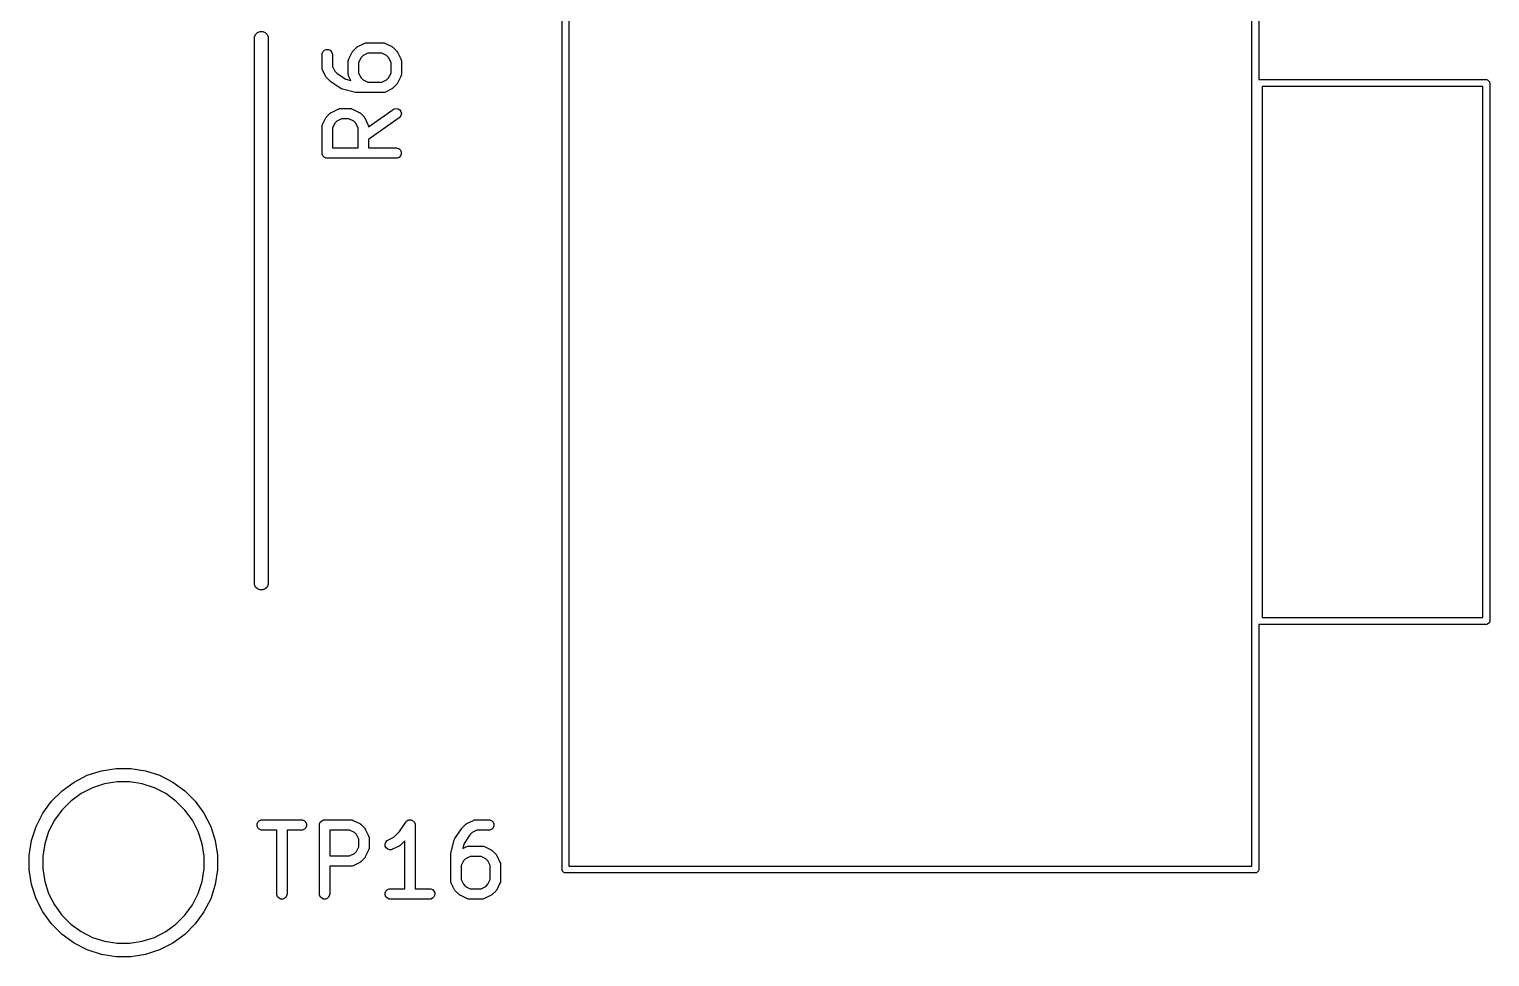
# Model space of a CAD drawing. Header units: inches. Extents: x 1.31 to 5.24, y -7.02 to -1.13.
# Drawn here: x 4.395 to 5.229, y -7.003 to -6.473 of the extents above; entities that cross this region are included whole.
import ezdxf

# ---------------------------------------------------------------- set-up
doc = ezdxf.new("R2010")
doc.units = ezdxf.units.IN
doc.header["$MEASUREMENT"] = 0
doc.layers.add('F.Silkscreen', color=41, linetype='CONTINUOUS', true_color=0xf2eda1)

msp = doc.modelspace()

# ---------------------------------------------------------------- linework, layer by layer
at = {"layer": 'F.Silkscreen', "linetype": 'CONTINUOUS'}
for p, q in [((4.69921, -6.95279), (4.69921, -6.36224)), ((4.70315, -6.36421), (4.70315, -6.95082)), ((5.09291, -6.95082), (5.09291, -6.36421)), ((5.09685, -6.36224), (5.09685, -6.50191)), ((4.52362, -6.47835), (4.5237, -6.47758)), ((4.5237, -6.47758), (4.52429, -6.47616)), ((4.52429, -6.47616), (4.52537, -6.47507)), ((4.52537, -6.47507), (4.52679, -6.47449)), ((4.52679, -6.47449), (4.52833, -6.47449)), ((4.52833, -6.47449), (4.52975, -6.47507)), ((4.52975, -6.47507), (4.53083, -6.47616)), ((4.53083, -6.47616), (4.53142, -6.47758)), ((4.53142, -6.47758), (4.5315, -6.47835)), ((4.52362, -6.78937), (4.52362, -6.47835)), ((4.5315, -6.47835), (4.5315, -6.78937)), ((4.56225, -6.48705), (4.5627, -6.48599)), ((4.5627, -6.48599), (4.56351, -6.48517)), ((4.56351, -6.48517), (4.56457, -6.48473)), ((4.56457, -6.48473), (4.56573, -6.48473)), ((4.56573, -6.48473), (4.56679, -6.48517)), ((4.56679, -6.48517), (4.56761, -6.48599)), ((4.56761, -6.48599), (4.56805, -6.48705)), ((4.57751, -6.49006), (4.57938, -6.48631)), ((4.57938, -6.48631), (4.57954, -6.48606)), ((4.57954, -6.48606), (4.57957, -6.48599)), ((4.57957, -6.48599), (4.57963, -6.48591)), ((4.57963, -6.48591), (4.57969, -6.48582)), ((4.57969, -6.48582), (4.57975, -6.48576)), ((4.57975, -6.48576), (4.57994, -6.48554)), ((4.57994, -6.48554), (4.58181, -6.48366)), ((4.58181, -6.48366), (4.58204, -6.48348)), ((4.58204, -6.48348), (4.58209, -6.48342)), ((4.58209, -6.48342), (4.58218, -6.48336)), ((4.58218, -6.48336), (4.58226, -6.4833)), ((4.58226, -6.4833), (4.58233, -6.48327)), ((4.58233, -6.48327), (4.58258, -6.48311)), ((4.58258, -6.48311), (4.58633, -6.48124)), ((4.58633, -6.48124), (4.58687, -6.48103)), ((4.58687, -6.48103), (4.58697, -6.48102)), ((4.58697, -6.48102), (4.58707, -6.48098)), ((4.58707, -6.48098), (4.58765, -6.48092)), ((4.58765, -6.48092), (4.59702, -6.48092)), ((4.59702, -6.48092), (4.5976, -6.48098)), ((4.5976, -6.48098), (4.5977, -6.48102)), ((4.5977, -6.48102), (4.5978, -6.48103)), ((4.5978, -6.48103), (4.59834, -6.48124)), ((4.59834, -6.48124), (4.60209, -6.48311)), ((4.60209, -6.48311), (4.60234, -6.48327)), ((4.60234, -6.48327), (4.60241, -6.4833)), ((4.60241, -6.4833), (4.60249, -6.48336)), ((4.60249, -6.48336), (4.60258, -6.48342)), ((4.60258, -6.48342), (4.60263, -6.48348)), ((4.60263, -6.48348), (4.60286, -6.48366)), ((4.60286, -6.48366), (4.60473, -6.48554)), ((4.60473, -6.48554), (4.60492, -6.48576)), ((4.60492, -6.48576), (4.60498, -6.48582)), ((4.60498, -6.48582), (4.60503, -6.48591)), ((4.60503, -6.48591), (4.6051, -6.48599)), ((4.6051, -6.48599), (4.60513, -6.48606)), ((4.60513, -6.48606), (4.60529, -6.48631)), ((4.60529, -6.48631), (4.60716, -6.49006)), ((4.5622, -6.48763), (4.56225, -6.48705)), ((4.5622, -6.49513), (4.5622, -6.48763)), ((4.56805, -6.48705), (4.5681, -6.48763)), ((4.5681, -6.48763), (4.5681, -6.49443)), ((4.5681, -6.49443), (4.56945, -6.49713)), ((4.5772, -6.49138), (4.57725, -6.4908)), ((4.5772, -6.49888), (4.5772, -6.49138)), ((4.57725, -6.4908), (4.57729, -6.4907)), ((4.57729, -6.4907), (4.5773, -6.4906)), ((4.5773, -6.4906), (4.57751, -6.49006)), ((4.58445, -6.48938), (4.5831, -6.49207)), ((4.5831, -6.49207), (4.5831, -6.49818)), ((4.58565, -6.48818), (4.58445, -6.48938)), ((4.58834, -6.48683), (4.58565, -6.48818)), ((4.59632, -6.48683), (4.58834, -6.48683)), ((4.59902, -6.48818), (4.59632, -6.48683)), ((4.60022, -6.48938), (4.59902, -6.48818)), ((4.60157, -6.49207), (4.60022, -6.48938)), ((4.60157, -6.49818), (4.60157, -6.49207)), ((4.60716, -6.49006), (4.60737, -6.4906)), ((4.60737, -6.4906), (4.60738, -6.4907)), ((4.60738, -6.4907), (4.60742, -6.4908)), ((4.60742, -6.4908), (4.60747, -6.49138)), ((4.60747, -6.49138), (4.60747, -6.49888)), ((4.56225, -6.4957), (4.5622, -6.49513)), ((4.56229, -6.4958), (4.56225, -6.4957)), ((4.5623, -6.49591), (4.56229, -6.4958)), ((4.56251, -6.49645), (4.5623, -6.49591)), ((4.56438, -6.5002), (4.56251, -6.49645)), ((4.56454, -6.50044), (4.56438, -6.5002)), ((4.56457, -6.50052), (4.56454, -6.50044)), ((4.56464, -6.5006), (4.56457, -6.50052)), ((4.56469, -6.50069), (4.56464, -6.5006)), ((4.56475, -6.50074), (4.56469, -6.50069)), ((4.56494, -6.50096), (4.56475, -6.50074)), ((4.56681, -6.50284), (4.56494, -6.50096)), ((4.56704, -6.50303), (4.56681, -6.50284)), ((4.56681, -6.50284), (4.56681, -6.50284)), ((4.56681, -6.50284), (4.56681, -6.50284)), ((4.56945, -6.49713), (4.57078, -6.49846)), ((4.57078, -6.49846), (4.57574, -6.50176)), ((4.57574, -6.50176), (4.57865, -6.50249)), ((4.57725, -6.49945), (4.5772, -6.49888)), ((4.57729, -6.49955), (4.57725, -6.49945)), ((4.5773, -6.49966), (4.57729, -6.49955)), ((4.57751, -6.5002), (4.5773, -6.49966)), ((4.57865, -6.50249), (4.57751, -6.5002)), ((4.5831, -6.49818), (4.58445, -6.50088)), ((4.58445, -6.50088), (4.58565, -6.50207)), ((4.58565, -6.50207), (4.58834, -6.50342)), ((4.59632, -6.50342), (4.59902, -6.50207)), ((4.59902, -6.50207), (4.60022, -6.50088)), ((4.60022, -6.50088), (4.60157, -6.49818)), ((4.60716, -6.5002), (4.60529, -6.50395)), ((4.60737, -6.49966), (4.60716, -6.5002)), ((4.60738, -6.49955), (4.60737, -6.49966)), ((4.60742, -6.49945), (4.60738, -6.49955)), ((4.60747, -6.49888), (4.60742, -6.49945)), ((5.09685, -6.50191), (5.09688, -6.5019)), ((5.09688, -6.5019), (5.2268, -6.5019)), ((5.2268, -6.5019), (5.22755, -6.50205)), ((5.22755, -6.50205), (5.22862, -6.50311)), ((4.56726, -6.5032), (4.56704, -6.50303)), ((4.56726, -6.50321), (4.56726, -6.5032)), ((4.57289, -6.50696), (4.56726, -6.50321)), ((4.56726, -6.50321), (4.56726, -6.50321)), ((4.5732, -6.50713), (4.57289, -6.50696)), ((4.57326, -6.50717), (4.5732, -6.50713)), ((4.57333, -6.50719), (4.57326, -6.50717)), ((4.5734, -6.50723), (4.57333, -6.50719)), ((4.57347, -6.50724), (4.5734, -6.50723)), ((4.57381, -6.50736), (4.57347, -6.50724)), ((4.58131, -6.50924), (4.57381, -6.50736)), ((4.58141, -6.50925), (4.58131, -6.50924)), ((4.58145, -6.50927), (4.58141, -6.50925)), ((4.58166, -6.50929), (4.58145, -6.50927)), ((4.58188, -6.50932), (4.58166, -6.50929)), ((4.58192, -6.50932), (4.58188, -6.50932)), ((4.58202, -6.50933), (4.58192, -6.50932)), ((4.59702, -6.50933), (4.58202, -6.50933)), ((4.58834, -6.50342), (4.59632, -6.50342)), ((4.5976, -6.50927), (4.59702, -6.50933)), ((4.5977, -6.50923), (4.5976, -6.50927)), ((4.5978, -6.50922), (4.5977, -6.50923)), ((4.59834, -6.50902), (4.5978, -6.50922)), ((4.60209, -6.50714), (4.59834, -6.50902)), ((4.60234, -6.50698), (4.60209, -6.50714)), ((4.60241, -6.50695), (4.60234, -6.50698)), ((4.60249, -6.50689), (4.60241, -6.50695)), ((4.60258, -6.50683), (4.60249, -6.50689)), ((4.60263, -6.50677), (4.60258, -6.50683)), ((4.60286, -6.50659), (4.60263, -6.50677)), ((4.60473, -6.50471), (4.60286, -6.50659)), ((4.60492, -6.50449), (4.60473, -6.50471)), ((4.60498, -6.50444), (4.60492, -6.50449)), ((4.60503, -6.50435), (4.60498, -6.50444)), ((4.6051, -6.50427), (4.60503, -6.50435)), ((4.60513, -6.50419), (4.6051, -6.50427)), ((4.60529, -6.50395), (4.60513, -6.50419)), ((5.09885, -6.50584), (5.09885, -6.80899)), ((5.22483, -6.50584), (5.09885, -6.50584)), ((5.22483, -6.80899), (5.22483, -6.50584)), ((5.22862, -6.50311), (5.22877, -6.50387)), ((5.22877, -6.50387), (5.22877, -6.81095)), ((4.56758, -6.52061), (4.57133, -6.51873)), ((4.57133, -6.51873), (4.57187, -6.51852)), ((4.57187, -6.51852), (4.57198, -6.51852)), ((4.57198, -6.51852), (4.57207, -6.51848)), ((4.57207, -6.51848), (4.57265, -6.51842)), ((4.57265, -6.51842), (4.57827, -6.51842)), ((4.57827, -6.51842), (4.57885, -6.51848)), ((4.57885, -6.51848), (4.57895, -6.51852)), ((4.57895, -6.51852), (4.57905, -6.51852)), ((4.57905, -6.51852), (4.57959, -6.51873)), ((4.57959, -6.51873), (4.58334, -6.52061)), ((4.58872, -6.52883), (4.60283, -6.51895)), ((4.60283, -6.51895), (4.60333, -6.51867)), ((4.60333, -6.51867), (4.60446, -6.51842)), ((4.60446, -6.51842), (4.60559, -6.51862)), ((4.60559, -6.51862), (4.60656, -6.51924)), ((4.60656, -6.51924), (4.60722, -6.52018)), ((4.5623, -6.52809), (4.56251, -6.52755)), ((4.56251, -6.52755), (4.56438, -6.5238)), ((4.56438, -6.5238), (4.56454, -6.52355)), ((4.56454, -6.52355), (4.56457, -6.52348)), ((4.56457, -6.52348), (4.56464, -6.5234)), ((4.56464, -6.5234), (4.56469, -6.52331)), ((4.56469, -6.52331), (4.56475, -6.52326)), ((4.56475, -6.52326), (4.56494, -6.52303)), ((4.56494, -6.52303), (4.56681, -6.52116)), ((4.56681, -6.52116), (4.56704, -6.52097)), ((4.56704, -6.52097), (4.56709, -6.52091)), ((4.56709, -6.52091), (4.56718, -6.52086)), ((4.56718, -6.52086), (4.56726, -6.52079)), ((4.56726, -6.52079), (4.56733, -6.52076)), ((4.56733, -6.52076), (4.56758, -6.52061)), ((4.56945, -6.52687), (4.5681, -6.52957)), ((4.57065, -6.52567), (4.56945, -6.52687)), ((4.57335, -6.52433), (4.57065, -6.52567)), ((4.57758, -6.52433), (4.57335, -6.52433)), ((4.58027, -6.52567), (4.57758, -6.52433)), ((4.58147, -6.52687), (4.58027, -6.52567)), ((4.58282, -6.52957), (4.58147, -6.52687)), ((4.58334, -6.52061), (4.58359, -6.52076)), ((4.58359, -6.52076), (4.58366, -6.52079)), ((4.58366, -6.52079), (4.58374, -6.52086)), ((4.58374, -6.52086), (4.58383, -6.52091)), ((4.58383, -6.52091), (4.58388, -6.52097)), ((4.58388, -6.52097), (4.58411, -6.52116)), ((4.58411, -6.52116), (4.58599, -6.52303)), ((4.58599, -6.52303), (4.58617, -6.52326)), ((4.58617, -6.52326), (4.58623, -6.52331)), ((4.58623, -6.52331), (4.58629, -6.5234)), ((4.58629, -6.5234), (4.58635, -6.52348)), ((4.58635, -6.52348), (4.58638, -6.52355)), ((4.58638, -6.52355), (4.58654, -6.5238)), ((4.58654, -6.5238), (4.58841, -6.52755)), ((4.58841, -6.52755), (4.58862, -6.52809)), ((4.60621, -6.52379), (4.58873, -6.53603)), ((4.60665, -6.52341), (4.60621, -6.52379)), ((4.60727, -6.52244), (4.60665, -6.52341)), ((4.60722, -6.52018), (4.60747, -6.52131)), ((4.60747, -6.52131), (4.60727, -6.52244)), ((4.5622, -6.52887), (4.56225, -6.5283)), ((4.5622, -6.54387), (4.5622, -6.52887)), ((4.56225, -6.5283), (4.56229, -6.5282)), ((4.56229, -6.5282), (4.5623, -6.52809)), ((4.5681, -6.52957), (4.5681, -6.54092)), ((4.58282, -6.54092), (4.58282, -6.52957)), ((4.58862, -6.52809), (4.58863, -6.5282)), ((4.58863, -6.5282), (4.58867, -6.5283)), ((4.58867, -6.5283), (4.58872, -6.52883)), ((4.58873, -6.53603), (4.58873, -6.54092)), ((4.56225, -6.54445), (4.5622, -6.54387)), ((4.5627, -6.54551), (4.56225, -6.54445)), ((4.5681, -6.54092), (4.58282, -6.54092)), ((4.58873, -6.54092), (4.60452, -6.54092)), ((4.60452, -6.54092), (4.6051, -6.54097)), ((4.6051, -6.54097), (4.60616, -6.54141)), ((4.60616, -6.54141), (4.60698, -6.54223)), ((4.60698, -6.54223), (4.60742, -6.54329)), ((4.60742, -6.54445), (4.60698, -6.54551)), ((4.60742, -6.54329), (4.60742, -6.54445)), ((4.56351, -6.54632), (4.5627, -6.54551)), ((4.56457, -6.54677), (4.56351, -6.54632)), ((4.56515, -6.54682), (4.56457, -6.54677)), ((4.60452, -6.54682), (4.56515, -6.54682)), ((4.6051, -6.54677), (4.60452, -6.54682)), ((4.60616, -6.54632), (4.6051, -6.54677)), ((4.60698, -6.54551), (4.60616, -6.54632)), ((4.5237, -6.79014), (4.52362, -6.78937)), ((4.52429, -6.79156), (4.5237, -6.79014)), ((4.52537, -6.79264), (4.52429, -6.79156)), ((4.52679, -6.79323), (4.52537, -6.79264)), ((4.52833, -6.79323), (4.52679, -6.79323)), ((4.52975, -6.79264), (4.52833, -6.79323)), ((4.53083, -6.79156), (4.52975, -6.79264)), ((4.53142, -6.79014), (4.53083, -6.79156)), ((4.5315, -6.78937), (4.53142, -6.79014)), ((5.09885, -6.80899), (5.22483, -6.80899)), ((5.22877, -6.81095), (5.22862, -6.81171)), ((5.09688, -6.81292), (5.09685, -6.81292)), ((5.09685, -6.81292), (5.09685, -6.95279)), ((5.2268, -6.81292), (5.09688, -6.81292)), ((5.22755, -6.81277), (5.2268, -6.81292)), ((5.22862, -6.81171), (5.22755, -6.81277)), ((4.41379, -6.9078), (4.42064, -6.90283)), ((4.42064, -6.90283), (4.42818, -6.89899)), ((4.42818, -6.89899), (4.43623, -6.89637)), ((4.43623, -6.89637), (4.44459, -6.89505)), ((4.44519, -6.90276), (4.43803, -6.90389)), ((4.44459, -6.89505), (4.45305, -6.89505)), ((4.45244, -6.90276), (4.44519, -6.90276)), ((4.45961, -6.90389), (4.45244, -6.90276)), ((4.45305, -6.89505), (4.46141, -6.89637)), ((4.46141, -6.89637), (4.46946, -6.89899)), ((4.46946, -6.89899), (4.477, -6.90283)), ((4.477, -6.90283), (4.48385, -6.9078)), ((4.4078, -6.91379), (4.41379, -6.9078)), ((4.42468, -6.90942), (4.41881, -6.91368)), ((4.43114, -6.90613), (4.42468, -6.90942)), ((4.43803, -6.90389), (4.43114, -6.90613)), ((4.4665, -6.90613), (4.45961, -6.90389)), ((4.47296, -6.90942), (4.4665, -6.90613)), ((4.47883, -6.91368), (4.47296, -6.90942)), ((4.48385, -6.9078), (4.48983, -6.91379)), ((4.40283, -6.92064), (4.4078, -6.91379)), ((4.41368, -6.91881), (4.40942, -6.92468)), ((4.41881, -6.91368), (4.41368, -6.91881)), ((4.48395, -6.91881), (4.47883, -6.91368)), ((4.48822, -6.92468), (4.48395, -6.91881)), ((4.48983, -6.91379), (4.49481, -6.92064)), ((4.39637, -6.93623), (4.39899, -6.92818)), ((4.39899, -6.92818), (4.40283, -6.92064)), ((4.40942, -6.92468), (4.40613, -6.93114)), ((4.49151, -6.93114), (4.48822, -6.92468)), ((4.49481, -6.92064), (4.49865, -6.92818)), ((4.49865, -6.92818), (4.50127, -6.93623)), ((4.52513, -6.92678), (4.52557, -6.92571)), ((4.52513, -6.92793), (4.52513, -6.92678)), ((4.52557, -6.929), (4.52513, -6.92793)), ((4.52557, -6.92571), (4.52639, -6.9249)), ((4.52639, -6.9249), (4.52745, -6.92446)), ((4.52745, -6.92446), (4.52803, -6.9244)), ((4.52803, -6.9244), (4.55052, -6.9244)), ((4.55052, -6.9244), (4.5511, -6.92446)), ((4.5511, -6.92446), (4.55217, -6.9249)), ((4.55217, -6.9249), (4.55298, -6.92571)), ((4.55298, -6.92571), (4.55342, -6.92678)), ((4.55342, -6.92793), (4.55298, -6.929)), ((4.55342, -6.92678), (4.55342, -6.92793)), ((4.5607, -6.92736), (4.56075, -6.92678)), ((4.5607, -6.96673), (4.5607, -6.92736)), ((4.56075, -6.92678), (4.56119, -6.92571)), ((4.56119, -6.92571), (4.56201, -6.9249)), ((4.56201, -6.9249), (4.56307, -6.92446)), ((4.56307, -6.92446), (4.56365, -6.9244)), ((4.56365, -6.9244), (4.57865, -6.9244)), ((4.57865, -6.9244), (4.57922, -6.92446)), ((4.57922, -6.92446), (4.57932, -6.9245)), ((4.57932, -6.9245), (4.57943, -6.92451)), ((4.57943, -6.92451), (4.57997, -6.92471)), ((4.57997, -6.92471), (4.58372, -6.92659)), ((4.58372, -6.92659), (4.58396, -6.92674)), ((4.58396, -6.92674), (4.58404, -6.92677)), ((4.58404, -6.92677), (4.58412, -6.92684)), ((4.58412, -6.92684), (4.58421, -6.9269)), ((4.58421, -6.9269), (4.58426, -6.92696)), ((4.58426, -6.92696), (4.58448, -6.92714)), ((4.58448, -6.92714), (4.58636, -6.92902)), ((4.60635, -6.9311), (4.60994, -6.92572)), ((4.60994, -6.92571), (4.6103, -6.92527)), ((4.60994, -6.92572), (4.60994, -6.92571)), ((4.60994, -6.92571), (4.60994, -6.92571)), ((4.60994, -6.92572), (4.60994, -6.92572)), ((4.6103, -6.92527), (4.61055, -6.92511)), ((4.61055, -6.92511), (4.61075, -6.9249)), ((4.61075, -6.9249), (4.61102, -6.92479)), ((4.61102, -6.92479), (4.61126, -6.92463)), ((4.61126, -6.92463), (4.61155, -6.92457)), ((4.61155, -6.92457), (4.61182, -6.92446)), ((4.61182, -6.92446), (4.61211, -6.92446)), ((4.61211, -6.92446), (4.61239, -6.9244)), ((4.61239, -6.9244), (4.61268, -6.92446)), ((4.61268, -6.92446), (4.61297, -6.92446)), ((4.61297, -6.92446), (4.61324, -6.92457)), ((4.61324, -6.92457), (4.61352, -6.92463)), ((4.61352, -6.92463), (4.61376, -6.92479)), ((4.61376, -6.92479), (4.61403, -6.9249)), ((4.61403, -6.9249), (4.61424, -6.9251)), ((4.61424, -6.9251), (4.61448, -6.92526)), ((4.61448, -6.92526), (4.61464, -6.92551)), ((4.61464, -6.92551), (4.61485, -6.92571)), ((4.61485, -6.92571), (4.61496, -6.92598)), ((4.61496, -6.92598), (4.61512, -6.92622)), ((4.61512, -6.92622), (4.61518, -6.92651)), ((4.61518, -6.92651), (4.61529, -6.92678)), ((4.61529, -6.92678), (4.61534, -6.92735)), ((4.61534, -6.92735), (4.61534, -6.92735)), ((4.61534, -6.92735), (4.61534, -6.92735)), ((4.61534, -6.92735), (4.61534, -6.92736)), ((4.61534, -6.92736), (4.61534, -6.96377)), ((4.64218, -6.92902), (4.64405, -6.92714)), ((4.64405, -6.92714), (4.64428, -6.92696)), ((4.64428, -6.92696), (4.64433, -6.9269)), ((4.64433, -6.9269), (4.64442, -6.92684)), ((4.64442, -6.92684), (4.6445, -6.92677)), ((4.6445, -6.92677), (4.64457, -6.92674)), ((4.64457, -6.92674), (4.64482, -6.92659)), ((4.64482, -6.92659), (4.64857, -6.92471)), ((4.64857, -6.92471), (4.64911, -6.92451)), ((4.64911, -6.92451), (4.64921, -6.9245)), ((4.64921, -6.9245), (4.64931, -6.92446)), ((4.64931, -6.92446), (4.64989, -6.9244)), ((4.64989, -6.9244), (4.65739, -6.9244)), ((4.65739, -6.9244), (4.65796, -6.92446)), ((4.65796, -6.92446), (4.65903, -6.9249)), ((4.65903, -6.9249), (4.65984, -6.92571)), ((4.65984, -6.92571), (4.66028, -6.92678)), ((4.66028, -6.92793), (4.65984, -6.929)), ((4.66028, -6.92678), (4.66028, -6.92793)), ((4.39505, -6.94459), (4.39637, -6.93623)), ((4.40613, -6.93114), (4.40389, -6.93803)), ((4.49375, -6.93803), (4.49151, -6.93114)), ((4.50127, -6.93623), (4.50259, -6.94459)), ((4.52639, -6.92981), (4.52557, -6.929)), ((4.52745, -6.93025), (4.52639, -6.92981)), ((4.52803, -6.93031), (4.52745, -6.93025)), ((4.53632, -6.93031), (4.52803, -6.93031)), ((4.53632, -6.96673), (4.53632, -6.93031)), ((4.55052, -6.93031), (4.54223, -6.93031)), ((4.54223, -6.93031), (4.54223, -6.96673)), ((4.5511, -6.93025), (4.55052, -6.93031)), ((4.55217, -6.92981), (4.5511, -6.93025)), ((4.55298, -6.929), (4.55217, -6.92981)), ((4.57795, -6.93031), (4.5666, -6.93031)), ((4.5666, -6.93031), (4.5666, -6.94502)), ((4.58065, -6.93166), (4.57795, -6.93031)), ((4.58184, -6.93285), (4.58065, -6.93166)), ((4.58319, -6.93555), (4.58184, -6.93285)), ((4.58319, -6.93978), (4.58319, -6.93555)), ((4.58636, -6.92902), (4.58654, -6.92924)), ((4.58654, -6.92924), (4.5866, -6.92929)), ((4.5866, -6.92929), (4.58666, -6.92938)), ((4.58666, -6.92938), (4.58673, -6.92946)), ((4.58673, -6.92946), (4.58676, -6.92954)), ((4.58676, -6.92954), (4.58691, -6.92978)), ((4.58691, -6.92978), (4.58879, -6.93353)), ((4.58879, -6.93353), (4.58899, -6.93407)), ((4.58899, -6.93407), (4.589, -6.93418)), ((4.589, -6.93418), (4.58904, -6.93428)), ((4.58904, -6.93428), (4.5891, -6.93485)), ((4.5891, -6.93485), (4.5891, -6.94048)), ((4.59858, -6.93714), (4.59933, -6.93627)), ((4.59933, -6.93627), (4.59982, -6.93596)), ((4.59982, -6.93596), (4.60314, -6.9343)), ((4.60314, -6.9343), (4.60635, -6.9311)), ((4.60944, -6.93636), (4.60698, -6.93882)), ((4.60944, -6.96377), (4.60944, -6.93636)), ((4.63577, -6.94351), (4.63765, -6.93601)), ((4.63765, -6.93601), (4.63777, -6.93567)), ((4.63777, -6.93567), (4.63778, -6.9356)), ((4.63778, -6.9356), (4.63782, -6.93554)), ((4.63782, -6.93554), (4.63784, -6.93547)), ((4.63784, -6.93547), (4.63789, -6.93541)), ((4.63789, -6.93541), (4.63806, -6.93509)), ((4.63806, -6.93509), (4.64181, -6.92947)), ((4.64181, -6.92946), (4.64198, -6.92925)), ((4.64181, -6.92947), (4.64181, -6.92946)), ((4.64181, -6.92946), (4.64181, -6.92946)), ((4.64198, -6.92925), (4.64217, -6.92902)), ((4.64217, -6.92902), (4.64217, -6.92902)), ((4.64217, -6.92902), (4.64218, -6.92902)), ((4.64656, -6.93299), (4.64325, -6.93794)), ((4.64789, -6.93166), (4.64656, -6.93299)), ((4.65058, -6.93031), (4.64789, -6.93166)), ((4.65739, -6.93031), (4.65058, -6.93031)), ((4.65796, -6.93025), (4.65739, -6.93031)), ((4.65903, -6.92981), (4.65796, -6.93025)), ((4.65984, -6.929), (4.65903, -6.92981)), ((4.39505, -6.94519), (4.39505, -6.94459)), ((4.40389, -6.93803), (4.40276, -6.94519)), ((4.49488, -6.94519), (4.49375, -6.93803)), ((4.50259, -6.94459), (4.50259, -6.95305)), ((4.57795, -6.94502), (4.58065, -6.94368)), ((4.58065, -6.94368), (4.58184, -6.94248)), ((4.58184, -6.94248), (4.58319, -6.93978)), ((4.58879, -6.9418), (4.58691, -6.94555)), ((4.58899, -6.94126), (4.58879, -6.9418)), ((4.589, -6.94115), (4.58899, -6.94126)), ((4.58904, -6.94105), (4.589, -6.94115)), ((4.5891, -6.94048), (4.58904, -6.94105)), ((4.59821, -6.93823), (4.59858, -6.93714)), ((4.5983, -6.93938), (4.59821, -6.93823)), ((4.59881, -6.94041), (4.5983, -6.93938)), ((4.59968, -6.94117), (4.59881, -6.94041)), ((4.60077, -6.94153), (4.59968, -6.94117)), ((4.60192, -6.94145), (4.60077, -6.94153)), ((4.60246, -6.94124), (4.60192, -6.94145)), ((4.60621, -6.93937), (4.60246, -6.94124)), ((4.60646, -6.93921), (4.60621, -6.93937)), ((4.60653, -6.93918), (4.60646, -6.93921)), ((4.60661, -6.93912), (4.60653, -6.93918)), ((4.6067, -6.93906), (4.60661, -6.93912)), ((4.60675, -6.939), (4.6067, -6.93906)), ((4.60698, -6.93882), (4.60675, -6.939)), ((4.63569, -6.94408), (4.63572, -6.94387)), ((4.6357, -6.94413), (4.63569, -6.94408)), ((4.63569, -6.94423), (4.6357, -6.94413)), ((4.63569, -6.95923), (4.63569, -6.94423)), ((4.63572, -6.94387), (4.63574, -6.94365)), ((4.63574, -6.94365), (4.63576, -6.94361)), ((4.63576, -6.94361), (4.63577, -6.94351)), ((4.64325, -6.93794), (4.64252, -6.94086)), ((4.64252, -6.94086), (4.64482, -6.93971)), ((4.64482, -6.93971), (4.64536, -6.93951)), ((4.64536, -6.93951), (4.64546, -6.9395)), ((4.64546, -6.9395), (4.64556, -6.93946)), ((4.64556, -6.93946), (4.64614, -6.9394)), ((4.64614, -6.9394), (4.65364, -6.9394)), ((4.65364, -6.9394), (4.65421, -6.93946)), ((4.65421, -6.93946), (4.65431, -6.9395)), ((4.65431, -6.9395), (4.65442, -6.93951)), ((4.65442, -6.93951), (4.65496, -6.93971)), ((4.65496, -6.93971), (4.65871, -6.94159)), ((4.65871, -6.94159), (4.65896, -6.94174)), ((4.65896, -6.94174), (4.65903, -6.94177)), ((4.65903, -6.94177), (4.65911, -6.94184)), ((4.65911, -6.94184), (4.6592, -6.9419)), ((4.6592, -6.9419), (4.65925, -6.94195)), ((4.65925, -6.94195), (4.65947, -6.94214)), ((4.65947, -6.94214), (4.66135, -6.94401)), ((4.66135, -6.94401), (4.66153, -6.94424)), ((4.66153, -6.94424), (4.66159, -6.94429)), ((4.66159, -6.94429), (4.66165, -6.94438)), ((4.66165, -6.94438), (4.66172, -6.94446)), ((4.66172, -6.94446), (4.66175, -6.94453)), ((4.66175, -6.94453), (4.6619, -6.94478)), ((4.6619, -6.94478), (4.66378, -6.94853)), ((4.39505, -6.95305), (4.39505, -6.94519)), ((4.39637, -6.96141), (4.39505, -6.95305)), ((4.40276, -6.94519), (4.40276, -6.95244)), ((4.40276, -6.95244), (4.40389, -6.95961)), ((4.49375, -6.95961), (4.49488, -6.95244)), ((4.49488, -6.95244), (4.49488, -6.94519)), ((4.50259, -6.95305), (4.50127, -6.96141)), ((4.5666, -6.94502), (4.57795, -6.94502)), ((4.57865, -6.95093), (4.5666, -6.95093)), ((4.5666, -6.95093), (4.5666, -6.96673)), ((4.57922, -6.95087), (4.57865, -6.95093)), ((4.57932, -6.95083), (4.57922, -6.95087)), ((4.57943, -6.95083), (4.57932, -6.95083)), ((4.57997, -6.95062), (4.57943, -6.95083)), ((4.58372, -6.94874), (4.57997, -6.95062)), ((4.58396, -6.94859), (4.58372, -6.94874)), ((4.58404, -6.94856), (4.58396, -6.94859)), ((4.58412, -6.94849), (4.58404, -6.94856)), ((4.58421, -6.94844), (4.58412, -6.94849)), ((4.58426, -6.94838), (4.58421, -6.94844)), ((4.58448, -6.94819), (4.58426, -6.94838)), ((4.58636, -6.94632), (4.58448, -6.94819)), ((4.58654, -6.94609), (4.58636, -6.94632)), ((4.5866, -6.94604), (4.58654, -6.94609)), ((4.58666, -6.94595), (4.5866, -6.94604)), ((4.58673, -6.94587), (4.58666, -6.94595)), ((4.58676, -6.9458), (4.58673, -6.94587)), ((4.58691, -6.94555), (4.58676, -6.9458)), ((4.64294, -6.94785), (4.64159, -6.95055)), ((4.64159, -6.95055), (4.64159, -6.95853)), ((4.64414, -6.94665), (4.64294, -6.94785)), ((4.64684, -6.94531), (4.64414, -6.94665)), ((4.65294, -6.94531), (4.64684, -6.94531)), ((4.65564, -6.94665), (4.65294, -6.94531)), ((4.65683, -6.94785), (4.65564, -6.94665)), ((4.65818, -6.95055), (4.65683, -6.94785)), ((4.65818, -6.95853), (4.65818, -6.95055)), ((4.66378, -6.94853), (4.66398, -6.94907)), ((4.66398, -6.94907), (4.66399, -6.94918)), ((4.66399, -6.94918), (4.66403, -6.94928)), ((4.66403, -6.94928), (4.66409, -6.94985)), ((4.66409, -6.94985), (4.66409, -6.95923)), ((4.69936, -6.95354), (4.69921, -6.95279)), ((4.70315, -6.95082), (5.09291, -6.95082)), ((5.09685, -6.95279), (5.0967, -6.95354)), ((4.39899, -6.96946), (4.39637, -6.96141)), ((4.40389, -6.95961), (4.40613, -6.9665)), ((4.49151, -6.9665), (4.49375, -6.95961)), ((4.50127, -6.96141), (4.49865, -6.96946)), ((4.63574, -6.9598), (4.63569, -6.95923)), ((4.63578, -6.9599), (4.63574, -6.9598)), ((4.63579, -6.96001), (4.63578, -6.9599)), ((4.636, -6.96055), (4.63579, -6.96001)), ((4.63787, -6.9643), (4.636, -6.96055)), ((4.64159, -6.95853), (4.64294, -6.96123)), ((4.64294, -6.96123), (4.64414, -6.96242)), ((4.65564, -6.96242), (4.65683, -6.96123)), ((4.65683, -6.96123), (4.65818, -6.95853)), ((4.66378, -6.96055), (4.6619, -6.9643)), ((4.66398, -6.96001), (4.66378, -6.96055)), ((4.66399, -6.9599), (4.66398, -6.96001)), ((4.66403, -6.9598), (4.66399, -6.9599)), ((4.66409, -6.95923), (4.66403, -6.9598)), ((4.70043, -6.95461), (4.69936, -6.95354)), ((4.70118, -6.95476), (4.70043, -6.95461)), ((5.09488, -6.95476), (4.70118, -6.95476)), ((5.09563, -6.95461), (5.09488, -6.95476)), ((5.0967, -6.95354), (5.09563, -6.95461)), ((4.40283, -6.977), (4.39899, -6.96946)), ((4.40613, -6.9665), (4.40942, -6.97296)), ((4.48822, -6.97296), (4.49151, -6.9665)), ((4.49865, -6.96946), (4.49481, -6.977)), ((4.53638, -6.9673), (4.53632, -6.96673)), ((4.53682, -6.96837), (4.53638, -6.9673)), ((4.53764, -6.96918), (4.53682, -6.96837)), ((4.5387, -6.96962), (4.53764, -6.96918)), ((4.53985, -6.96962), (4.5387, -6.96962)), ((4.54092, -6.96918), (4.53985, -6.96962)), ((4.54173, -6.96837), (4.54092, -6.96918)), ((4.54217, -6.9673), (4.54173, -6.96837)), ((4.54223, -6.96673), (4.54217, -6.9673)), ((4.56075, -6.9673), (4.5607, -6.96673)), ((4.56119, -6.96837), (4.56075, -6.9673)), ((4.56201, -6.96918), (4.56119, -6.96837)), ((4.56307, -6.96962), (4.56201, -6.96918)), ((4.56422, -6.96962), (4.56307, -6.96962)), ((4.56529, -6.96918), (4.56422, -6.96962)), ((4.5661, -6.96837), (4.56529, -6.96918)), ((4.56654, -6.9673), (4.5661, -6.96837)), ((4.5666, -6.96673), (4.56654, -6.9673)), ((4.59825, -6.96615), (4.59869, -6.96508)), ((4.59825, -6.9673), (4.59825, -6.96615)), ((4.59869, -6.96837), (4.59825, -6.9673)), ((4.59869, -6.96508), (4.5995, -6.96427)), ((4.5995, -6.96918), (4.59869, -6.96837)), ((4.5995, -6.96427), (4.60057, -6.96383)), ((4.60057, -6.96962), (4.5995, -6.96918)), ((4.60057, -6.96383), (4.60114, -6.96377)), ((4.60114, -6.96968), (4.60057, -6.96962)), ((4.60114, -6.96377), (4.60944, -6.96377)), ((4.62364, -6.96968), (4.60114, -6.96968)), ((4.61534, -6.96377), (4.62364, -6.96377)), ((4.62364, -6.96377), (4.62422, -6.96383)), ((4.62422, -6.96962), (4.62364, -6.96968)), ((4.62422, -6.96383), (4.62528, -6.96427)), ((4.62528, -6.96918), (4.62422, -6.96962)), ((4.62528, -6.96427), (4.6261, -6.96508)), ((4.6261, -6.96837), (4.62528, -6.96918)), ((4.6261, -6.96508), (4.62654, -6.96615)), ((4.62654, -6.9673), (4.6261, -6.96837)), ((4.62654, -6.96615), (4.62654, -6.9673)), ((4.63803, -6.96454), (4.63787, -6.9643)), ((4.63806, -6.96462), (4.63803, -6.96454)), ((4.63813, -6.9647), (4.63806, -6.96462)), ((4.63818, -6.96479), (4.63813, -6.9647)), ((4.63824, -6.96484), (4.63818, -6.96479)), ((4.63843, -6.96506), (4.63824, -6.96484)), ((4.6403, -6.96694), (4.63843, -6.96506)), ((4.64053, -6.96712), (4.6403, -6.96694)), ((4.64058, -6.96718), (4.64053, -6.96712)), ((4.64067, -6.96724), (4.64058, -6.96718)), ((4.64075, -6.96731), (4.64067, -6.96724)), ((4.64082, -6.96734), (4.64075, -6.96731)), ((4.64107, -6.96749), (4.64082, -6.96734)), ((4.64482, -6.96937), (4.64107, -6.96749)), ((4.64414, -6.96242), (4.64684, -6.96377)), ((4.64536, -6.96957), (4.64482, -6.96937)), ((4.64546, -6.96958), (4.64536, -6.96957)), ((4.64556, -6.96962), (4.64546, -6.96958)), ((4.64614, -6.96968), (4.64556, -6.96962)), ((4.65364, -6.96968), (4.64614, -6.96968)), ((4.64684, -6.96377), (4.65294, -6.96377)), ((4.65294, -6.96377), (4.65564, -6.96242)), ((4.65421, -6.96962), (4.65364, -6.96968)), ((4.65431, -6.96958), (4.65421, -6.96962)), ((4.65442, -6.96957), (4.65431, -6.96958)), ((4.65496, -6.96937), (4.65442, -6.96957)), ((4.65871, -6.96749), (4.65496, -6.96937)), ((4.65896, -6.96734), (4.65871, -6.96749)), ((4.65903, -6.96731), (4.65896, -6.96734)), ((4.65911, -6.96724), (4.65903, -6.96731)), ((4.6592, -6.96718), (4.65911, -6.96724)), ((4.65925, -6.96712), (4.6592, -6.96718)), ((4.65947, -6.96694), (4.65925, -6.96712)), ((4.66135, -6.96506), (4.65947, -6.96694)), ((4.66153, -6.96484), (4.66135, -6.96506)), ((4.66159, -6.96479), (4.66153, -6.96484)), ((4.66165, -6.9647), (4.66159, -6.96479)), ((4.66172, -6.96462), (4.66165, -6.9647)), ((4.66175, -6.96454), (4.66172, -6.96462)), ((4.6619, -6.9643), (4.66175, -6.96454)), ((4.4078, -6.98385), (4.40283, -6.977)), ((4.40942, -6.97296), (4.41368, -6.97883)), ((4.48395, -6.97883), (4.48822, -6.97296)), ((4.49481, -6.977), (4.48983, -6.98385)), ((4.41379, -6.98983), (4.4078, -6.98385)), ((4.41368, -6.97883), (4.41881, -6.98395)), ((4.41881, -6.98395), (4.42468, -6.98822)), ((4.47296, -6.98822), (4.47883, -6.98395)), ((4.47883, -6.98395), (4.48395, -6.97883)), ((4.48983, -6.98385), (4.48385, -6.98983)), ((4.42064, -6.99481), (4.41379, -6.98983)), ((4.42818, -6.99865), (4.42064, -6.99481)), ((4.42468, -6.98822), (4.43114, -6.99151)), ((4.43114, -6.99151), (4.43803, -6.99375)), ((4.43803, -6.99375), (4.44519, -6.99488)), ((4.44519, -6.99488), (4.45244, -6.99488)), ((4.45244, -6.99488), (4.45961, -6.99375)), ((4.45961, -6.99375), (4.4665, -6.99151)), ((4.4665, -6.99151), (4.47296, -6.98822)), ((4.477, -6.99481), (4.46946, -6.99865)), ((4.48385, -6.98983), (4.477, -6.99481)), ((4.43623, -7.00127), (4.42818, -6.99865)), ((4.44459, -7.00259), (4.43623, -7.00127)), ((4.45305, -7.00259), (4.44459, -7.00259)), ((4.46141, -7.00127), (4.45305, -7.00259)), ((4.46946, -6.99865), (4.46141, -7.00127))]:
    msp.add_line(p, q, dxfattribs=at)

doc.saveas('drawing.dxf')
